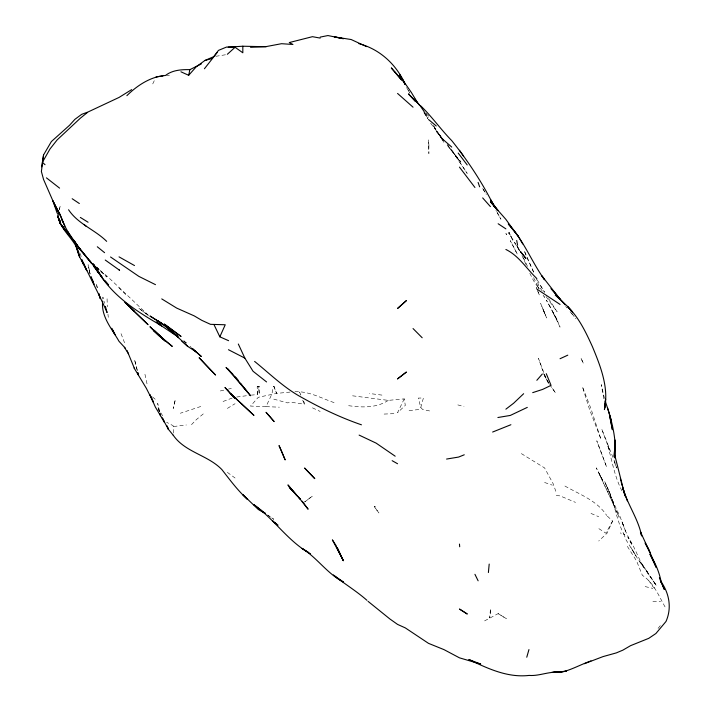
<?xml version="1.0" encoding="UTF-8"?>
<svg xmlns="http://www.w3.org/2000/svg" width="711" height="711" viewBox="0 0 711 711"><rect width="100%" height="100%" fill="white"/><g stroke="black" fill="none" stroke-linecap="round" stroke-linejoin="round"><path stroke-width="0.53" stroke-dasharray="3.56 2.67" d="M257.453 394.543L258.297 386.349L259.399 386.731L259.284 394.463L258.297 386.349L257.186 386.74L257.453 394.543L251.33 395.129M374.35 506.836L375.186 506.223L374.35 506.836L378.945 512.987L374.359 506.703M173.306 433.043L173.191 425.765L166.57 422.236M102.802 299.109L102.908 297.127L104.579 303.304M59.404 209.665L60.275 205.595L59.36 209.701M607.336 516.142L612.615 521.021L607.096 533.143L598.733 541.018M273.771 386.349L276.579 393.405L258.297 397.289L250.556 406.079L266.03 406.648L271.913 393.956L273.388 386.322L274.144 386.313L276.579 393.405L290.861 392.001M152.741 83.934L155.114 78.921M404.23 398.88L397.565 412.664L405.306 405.377L404.23 398.88L388.295 400.382L350.292 395.52M612.615 521.021L605.896 533.179L598.733 528.575M273.771 399.129L287.351 402.87L291.999 402.373L304.281 404.221L304.717 403.67L302.993 399.795M658.066 628.382L660.626 625.236M191.472 424.671L196.396 419.588L204.137 413.189M304.53 502.126L312.458 496.091L304.717 501.762M227.351 408.416L235.083 403.688M498.153 613.62L506.383 618.668L498.153 613.62L482.671 621.929M388.295 400.382C376.261 408.203 361.855 407.59 348.248 405.634M223.058 401.493L232.408 397.956M200.769 406.488L180.318 413.251M220.294 390.952L227.333 389.335M228.338 389.104L231.351 388.41M236.674 397.031L250.308 395.227M215.789 56.302L225.911 54.703M173.573 426.52L186.362 424.974M409.065 410.603L418.868 409.536L420.779 407.474L423.409 397.982L418.326 398.08L420.779 407.474L422.654 409.509L431.284 411.296M384.109 414.069L396.445 413.544M257.186 386.74L259.399 386.731M652.894 601.417L660.626 601.462M266.03 406.648L279.343 407.181M166.454 75.544L169.449 75.713M294.958 391.734C310.023 391.059 322.758 399.147 336.587 403.43M556.215 495.558L560.046 495.869L575.519 502.401M381.958 395.103L369.285 393.494M645.153 586.584L652.894 588.406M457.831 404.906L464.025 406.594M544.573 482.476L552.314 485.151M590.992 513.431L598.733 516.728M312.458 407.847L320.19 411.456M564.907 486.031C579.589 494.385 597.196 500.686 606.723 515.493M521.359 453.609L544.573 467.918L553.22 483.844L555.815 491.283M267.754 515.164L273.771 519.279L267.478 514.96M227.351 472.362L235.083 478.023M665.052 606.892C658.617 595.622 653.764 582.753 642.371 575.323L636.505 560.837L626.56 545.106M148.332 315.186L107.539 276.579L98.065 268.651M152.483 396.934L156.411 400.249M654.555 588.068L652.894 586.655L648.734 580.576M183.829 340.862L186.158 342.871M189.997 346.239L191.481 347.617M96.545 267.336L106.863 276.97L95.816 266.643M118.87 287.724L126.762 295.536M96.527 266.856L100.944 271.46M565.663 306.397L567.04 307.961M455.778 155.94L460.879 161.921L446.668 144.395L459.466 160.837L450.65 148.715L467.198 173.395L451.458 149.488M430.653 123.216L443.993 140.742L436.572 131.286L443.993 140.191M570.053 311.64L574.15 316.537M437.087 131.953L443.229 139.729M441.309 137.481L436.661 131.704L441.158 137.57L432.679 124.594M449.583 148.101L451.725 150.785L450.934 149.799M571.786 313.453L574.275 316.599M647.694 572.239L639.776 561.672L645.153 568.569L656.155 585.224L637.42 558.339L631.013 547.674L637.42 558.339M575.519 318.173L575.99 318.812M423.996 112.862L427.906 118.417L423.792 111.858M549.656 384.562L555.655 393.094L551.229 386.722M548.065 382.163L544.573 375.923L538.458 358.353L546.795 380.341L548.581 383.14M656.155 585.224L647.33 572.453M542.28 291.057L539.142 286.48L536.138 278.685M546.03 296.549L557.122 311.845L547.888 297.545M424.885 112.462L428.511 117.759M447.423 143.986L449.041 146.35M548.51 382.874L543.471 373.328L549.443 384.438M159.602 411.598L157.709 403.324L158.331 408.789L163.183 416.655M519.839 250.663L512.293 239.447L509.112 232.346L511.44 237.421L508.525 232.684L515.617 243.909M519.377 250.672L516.79 245.784L519.803 250.432M543.124 295.172L544.573 297.42L542.857 294.718M483.187 189.304L485.249 192.521M516.79 245.784L520.399 251.525M433.195 125.412L436.252 130.326L433.372 125.669M634.31 553.167L626.133 540.022L623.334 532.699L624.302 534.868C616.099 520.301 614.953 503.095 607.629 488.164M540.502 285.698L544.582 292.283L536.832 279.219M482.671 188.504L486.36 194.485M643.055 565.992C637.545 556.526 634.301 545.897 627.813 536.894L632.257 545.426L625.627 531.384L621.947 521.67L623.351 525.385M424.36 112.809L427.791 118.488M643.091 565.974L640.86 562.294L645.153 569.422M538.982 288.568L538.103 287.084L539.142 289.039L533.597 280.756L529.1 271.895M406.532 87.506L409.829 93.123L407.616 89.293M496.696 211.443L500.935 219.201L495.905 210.58M521.972 255.56L526.762 266.163M533.588 277.663L539.285 289.03M527.011 257.746L534.459 273.788M527.473 266.421L524.025 258.973M625.627 531.384L620.09 516.71L610.207 495.611L614.206 504.552L604.457 481.063L608.474 489.995M159.282 411.767L158.331 408.789L159.655 411.696M300.833 394.943L299.544 392.037L300.726 395.085M533.508 271.869L524.149 250.468L526.655 256.84M606.474 485.64L610.722 495.318M621.947 490.892C614.402 476.334 612.02 460.266 607.514 444.766L609.878 451.13L601.728 429.035L615.726 464.425M620.641 532.752L621.156 533.961M616.855 468.034L614.206 461.786L616.668 467.811M536.832 288.853L536.254 287.484L536.476 288.026M523.269 257.658L524.034 259.471M158.331 408.789L159.566 411.731M537.96 291.634L539.453 295.243L537.205 289.768M302.699 400.16L304.281 404.221M121.039 333.655L125.456 345.137M89.977 274.25L88.075 264.714L90.181 273.531M89.142 270.562L90.119 273.566M97.318 287.608L96.243 283.6L97.229 287.742M80.343 253.56L81.178 256.662M604.457 398.427L601.257 384.633L604.199 400.808M137.374 370.786L134.503 359.473L137.072 369.711M144.946 374.253L147.159 384.473M107.956 314.191L108.285 317.355M107.077 298.789L107.281 306.85M428.893 145.088L428.875 153.594L428.511 139.845L428.893 145.088M490.412 609.558L489.675 617.957L490.91 609.158L490.412 609.558M175.093 400.595L173.191 408.532L175.093 400.595M141.773 310.423L138.654 308.085L148.368 315.551L141.773 310.423M186.264 343.013L183.856 340.898L186.291 343.084M428.511 116.071L426.378 113.644L428.511 116.071M506.196 234.035L505.885 233.555L506.561 234.603L506.196 234.035M441.007 137.658L437.585 132.237L443.993 142.493L441.007 137.658M550.181 306.921L546.404 300.166L557.415 320.608L560.046 327.122L552.314 311.054L557.415 320.608L550.181 306.921M600.848 476.654L598.733 472.815L614.206 505.841L596.333 467.882L603.346 481.703L600.848 476.654M513.626 246.948L510.249 240.629L517.412 254.36L513.626 246.948M617.281 512.942L614.206 506.419L619.165 517.244L617.281 512.942M583.26 363.117L580.869 357.909L583.26 363.117M546.608 317.915L540.653 303.481L546.608 317.915M600.706 438.554L589.49 409.296L582.38 386.597L590.823 408.327L600.706 438.554M606.474 466.567L596.787 440.82L606.474 466.567M544.573 313.231L543.151 309.338L544.573 313.231"/><path stroke-width="1.07" d="M57.938 213.46C58.186 230.488 77.677 239.731 79.641 256.955L75.961 245.899L79.054 255.809L86.804 270.687L83.32 262.732M102.695 301.091C100.784 316.466 111.938 328.882 119.03 341.342L125.563 348.443M87.293 112.258L81.641 114.355L74.859 119.377L69.571 125.252L51.379 141.551L43.567 154.909L41.389 171.52L43.567 179.51L55.316 206.359L60.097 214.633L64.87 226.151L69.98 235.732L80.343 249.605L65.652 230.204M604.821 407.474L605.576 398.978L604.439 409.598C609.105 387.833 600.644 366.52 592.45 346.728C585.971 332.455 579.11 317.897 567.787 306.752L572.391 311.96L567.2 306.023L555.211 295.074M488.395 572.542L489.195 564.072M43.567 154.909L41.656 166.845M180.923 71.793L188.664 75.286L189.899 69.642L201.293 63.946M526.762 657.231L528.957 649.57M228.604 340.693L219.841 336.818L225.236 324.767L210.5 324.34L201.88 320.385L194.21 315.88L176.719 308.112L161.744 298.896M204.413 68.771L217.228 52.445M467.1 613.966L459.466 609.034L467.163 613.895M536.832 380.305L542.315 373.995M188.664 75.286L196.396 66.63L204.946 60.471L213.762 56.622L218.446 50.392L226.578 47.042L235.083 47.282L242.824 52.792L242.824 46.224L266.145 46.73M523.643 393.707L513.626 403.235L505.885 409.172M126.878 95.674C137.107 85.507 150.785 76.459 165.45 75.49C172.418 70.016 181.412 69.5 189.899 69.642M227.351 54.276L235.083 47.282M131.651 89.622L119.03 97.443L88.075 111.965L80.343 118.204L57.129 139.925L49.983 148.999L42.384 162.321L45.033 164.694M527.295 407.385L510.294 415.437L497.887 417.517M560.046 358.726L567.787 355.162M590.992 660.91C580.576 664.518 570.835 670.295 560.046 672.499C549.496 670.9 539.596 676.268 529.1 675.423C507.45 677.912 487.755 668.482 468.825 659.524L480.698 664.074L459.466 657.835L443.993 649.623L428.511 643.357L405.306 627.893L397.565 624.409L389.832 618.934L368.031 601.328M510.898 424.725L492.634 432.039M464.265 454.791L458.595 457.066L446.579 459.057M584.398 663.71L603.035 656.6L616.313 652.902L622.836 650.165L630.541 645.677L648.761 638.336L655.898 633.519L665.994 621.476C671.957 608.092 669.3 593.552 661.106 581.714M532.699 392.641L542.591 389.415L551.052 385.371L546.279 373.675M204.946 60.471L211.869 58.578M320.19 37.105L327.931 35.55L343.404 38.705L334.348 36.901L351.145 39.523L366.574 46.624M156.065 76.912L162.935 76.006M552.909 672.33L566.498 671.237L551.603 672.393M228.231 47.113L242.824 46.224M250.556 47.326L266.03 46.615L281.512 43.7L292.932 44.464L289.244 42.562L312.458 36.679L320.19 38.092M361.455 424.814C340.462 417.579 320.448 407.981 301.126 397.102C283.778 387.593 269.798 373.71 254.609 361.419M358.877 43.629C380.047 49.237 396.587 64.719 405.306 84.547L399.555 74.548L404.612 83.374M266.563 381.931L253.045 371.258L244.851 358.113L228.453 349.714M155.469 284.649L138.849 276.375L110.534 256.982M359.108 435.096L376.137 443.131L395.183 456.195M310.52 553.798C288.328 541.675 274.419 519.341 253.951 504.748L261.719 510.685M134.503 265.559L119.03 256.867M392.161 460.684L397.565 463.75M68.567 209.745C78.006 224.027 94.812 229.617 106.668 241.349M192.246 348.434L196.396 352.025L187.74 346.426L173.191 332.579L178.497 337.547M505.885 249.463C518.968 255.871 526.593 268.776 536.832 278.552M308.681 552.509L302.077 548.43C317.248 557.877 327.282 573.741 343.404 582.025L333.361 575.039C344.364 583.775 356.398 591.01 366.956 600.315M80.343 217.433L88.075 222.223M177.679 336.676L157.709 323.336L161.557 325.798C140.058 313.311 118.684 300.175 103.557 279.85L93.497 264.145L98.642 272.784L101.922 276.846M498.153 223.752L505.885 228.862M72.175 198.725L79.348 203.515M536.832 289.048L560.046 304.424M177.714 336.356L173.191 332.89L178.603 337.725M262.981 511.876L260.288 510.027L261.924 511.156M263.568 512.293L265.212 513.422L258.297 509.476L242.824 494.625L247.615 499.478C237.785 490.608 230.009 479.987 221.921 469.633C207.994 455.058 185.073 452.365 173.28 435.292L173.217 435.212M156.287 321.736L157.709 322.741M104.588 252.681L97.3 246.761M119.093 269.913L119.59 270.269L105.237 260.039M160.108 324.527L161.708 325.718L158.5 323.096M46.437 177.848L59.582 188.131M263.443 512.009L265.167 513.333M274.633 522.523L278.072 525.189M276.588 524.025L272.491 520.843L273.771 521.856M413.038 107.183L397.565 93.443M428.511 119.501L436.252 125.98M169.245 329.202L163.637 324.598L149.977 316.022L162.721 324.029L157.709 320.803L170.116 329.788L165.45 325.931L176.061 335.299L170 329.86M443.993 140.298L451.725 147.07M84.022 224.418L86.227 226.347M195.187 351.056L201.311 356.46L192.237 348.452M130.628 307.925L148.048 324.669L124.878 302.308L134.503 311.356M181.696 340.978L187.74 346.426M420.779 105.912C431.941 116.675 440.847 129.518 451.725 140.609C467.847 160.722 482.182 182.425 493.718 205.497L490.412 199.587L497.558 210.412M413.038 328.553L422.192 337.769M232.746 374.048L226.045 367.471L237.945 379.976M229.644 370.938L227.351 368.582L250.556 395.743L240.487 383.273M565.245 304.868L551.043 288.542L560.046 299.162L541.942 275.939L544.573 279.787C533.072 263.843 525.642 245.313 513.431 229.857L518.132 236.079L522.718 243.935M300.06 498.846L289.244 487.346L300.282 499.06L298.362 496.98L308.121 509.209L302.237 501.264M91.248 262.848L79.028 248.37L74.575 242.016L91.248 262.848L77.632 246.05L67.643 231.351M98.633 271.7L89.151 260.395L91.826 263.319M96.145 268.971L93.923 266.572L103.166 279.103L108.499 284.96L105.21 280.907M93.159 264.785L94.501 266.243M394.472 71.615L401.697 79.952L391.379 68.034L401.697 79.952M60.319 221.441L57.875 216.775L60.257 223.476L70.06 235.679L64.381 229.466L71.331 237.198M415.393 101.557L408.452 93.914L419.774 105.246L424.2 111.627M482.671 197.907L490.412 206.608M247.624 392.259L235.083 377.052L237.696 380.118M521.03 252.272L520.345 251.49L525.909 258.386L521.359 252.707M458.186 153.069L467.198 164.943M173.191 435.185L168.276 429.133L162.028 417.624M518.132 236.079L508.267 223.903L513.626 230.151L505.885 219.379L490.412 201.782L498.153 210.652L493.585 205.577L497.496 210.492M70.06 235.679L60.257 223.476L57.84 215.94M459.466 167.129L474.939 187.482M73.242 239.527L75.81 242.78M419.614 105.344L414.886 99.131L416.61 102.26M95.816 268.811L98.509 272.855L92.706 263.683L102.562 278.312M463.59 156.189L459.466 150.261M127.065 350.541L134.503 368.618M335.121 544.093L332.384 539.871L343.404 560.775L337.138 547.754M417.615 102.837L411.251 92.297L402.382 79.552L405.306 84.547M124.363 347.279L128.504 353.82M134.077 367.978L146.288 388.224L153.327 402.026L149.977 394.783L155.354 407.065L164.517 422.37L162.748 418.495M335.672 544.937L336.552 546.395M57.129 213.149L52.916 200.911L60.097 214.633L62.808 222.001M650.058 554.251C655.266 562.943 659.444 572.302 661.203 582.318L659.408 577.767M63.261 227.031L64.728 229.831L60.257 223.476L59.813 220.366M111.725 328.269L115.084 334.765L112.24 329.202M474.939 574.31L478.121 580.807M52.916 200.911L59.662 214.882L57.129 209.612M337.601 548.732L343.2 560.428M214.1 324.838L219.841 336.818M650.005 554.322L656.173 567.351L648.485 548.83L645.153 543.044L650.165 552.954L640.415 531.775L641.642 535.943C638.389 519.288 628.071 505.334 623.218 489.221L627.324 500.873M337.023 547.408L339.822 553.442M238.318 344.017L244.851 358.113M61.679 218.97L64.87 226.151M661.043 581.794L664.323 589.446L660.323 579.838M81.863 259.666C89.799 277.468 99.398 294.603 107.085 312.582L105.415 306.397M167.129 426.04L168.276 429.133L167.218 426.253M614.606 455.102L615.095 458.08C616.695 438.625 611.611 419.481 605.265 401.28M92.261 279.459L93.994 284.4L91.097 276.561M478.103 182.434L479.641 186.824M81.747 259.817L83.116 263.879L82.289 260.786M98.713 293.963L100.287 298.638L98.936 293.625M622.507 486.982L623.36 489.648M159.913 413.749L160.544 415.731L160.073 413.66M611.176 420.077L607.523 407.821M622.516 487.159L625.067 495.967L614.775 455.173M620.339 478.592L620.872 480.52M621.112 481.498L622.054 485.426M516.71 240.46L517.608 245.313M459.466 544.075L459.697 546.768M615.104 440.216L614.206 456.569L615.104 440.216M406.408 300.584L397.565 308.458L406.408 300.584M406.283 372.129L397.565 378.865L406.283 372.129M180.923 336.356L164.419 324.145L180.923 336.356M165.707 341.28L157.718 334.526L149.977 326.705L159.291 336.045L172.302 346.399L153.478 330.464L165.707 341.28M242.158 404.346L230.257 393.352L224.96 387.468L235.083 398.533L230.257 393.352L253.951 415.402L242.158 404.346M314.715 478.592L304.717 468.14L314.715 478.592M159.833 335.734L153.994 330.171L165.45 341.102L159.833 335.734M205.488 364.539L199.107 357.722L215.549 375.035L205.488 364.539M296.985 495.665L288.044 485.062L296.985 495.665M269.042 415.624L266.03 412.318L274.17 421.596L269.042 415.624M281.512 451.058L279.032 445.593L285.164 459.919L281.512 451.058M138.423 374.901L137.881 372.822L138.423 374.901M610.527 419.703L609.576 415.571L612.402 429.72L610.527 419.703"/></g></svg>
